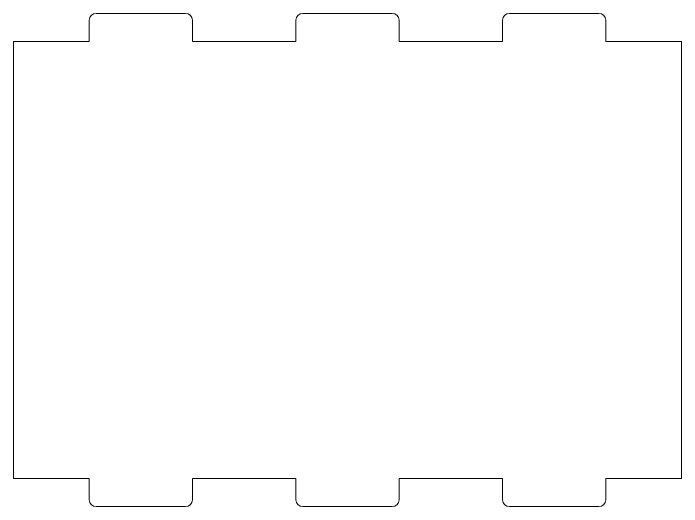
# Model space of a CAD drawing. Header units: millimetres. Extents: x -632 to 502, y -268 to 447.
# Drawn here: x 206.3 to 303.3, y -162 to -90.4 of the extents above; entities that cross this region are included whole.
import ezdxf

# ---------------------------------------------------------------- set-up
doc = ezdxf.new("R2010")
doc.units = ezdxf.units.MM
doc.header["$MEASUREMENT"] = 0
doc.layers.add('layer 1', color=7, linetype='Continuous')

msp = doc.modelspace()

# ---------------------------------------------------------------- linework, layer by layer
at = {"layer": 'layer 1', "color": 240, "lineweight": 9}
msp.add_open_spline([(217.2992, -160.9629), (217.2992, -160.9629), (217.2992, -157.8962), (217.2992, -157.8962), (217.2992, -157.8962), (217.2992, -157.8962), (206.2992, -157.8962), (206.2992, -157.8962), (206.2992, -157.8962), (206.2992, -157.8962), (206.2992, -94.4932), (206.2992, -94.4932), (206.2992, -94.4932), (206.2992, -94.4932), (217.2992, -94.4932), (217.2992, -94.4932), (217.2992, -94.4932), (217.2992, -94.4932), (217.2992, -91.4265), (217.2992, -91.4265), (217.2992, -91.4265), (217.2992, -90.8765), (217.7492, -90.4265), (218.2992, -90.4265), (218.2992, -90.4265), (218.2992, -90.4265), (231.2992, -90.4265), (231.2992, -90.4265), (231.2992, -90.4265), (231.8492, -90.4265), (232.2992, -90.8765), (232.2992, -91.4265), (232.2992, -91.4265), (232.2992, -91.4265), (232.2992, -94.4932), (232.2992, -94.4932), (232.2992, -94.4932), (232.2992, -94.4932), (247.2992, -94.4932), (247.2992, -94.4932), (247.2992, -94.4932), (247.2992, -94.4932), (247.2992, -91.4265), (247.2992, -91.4265), (247.2992, -91.4265), (247.2992, -90.8765), (247.7492, -90.4265), (248.2992, -90.4265), (248.2992, -90.4265), (248.2992, -90.4265), (261.2992, -90.4265), (261.2992, -90.4265), (261.2992, -90.4265), (261.8492, -90.4265), (262.2992, -90.8765), (262.2992, -91.4265), (262.2992, -91.4265), (262.2992, -91.4265), (262.2992, -94.4932), (262.2992, -94.4932), (262.2992, -94.4932), (262.2992, -94.4932), (277.2992, -94.4932), (277.2992, -94.4932), (277.2992, -94.4932), (277.2992, -94.4932), (277.2992, -91.4265), (277.2992, -91.4265), (277.2992, -91.4265), (277.2992, -90.8765), (277.7492, -90.4265), (278.2992, -90.4265), (278.2992, -90.4265), (278.2992, -90.4265), (291.2992, -90.4265), (291.2992, -90.4265), (291.2992, -90.4265), (291.8492, -90.4265), (292.2992, -90.8765), (292.2992, -91.4265), (292.2992, -91.4265), (292.2992, -91.4265), (292.2992, -94.4932), (292.2992, -94.4932), (292.2992, -94.4932), (292.2992, -94.4932), (303.2992, -94.4932), (303.2992, -94.4932), (303.2992, -94.4932), (303.2992, -94.4932), (303.2992, -157.8962), (303.2992, -157.8962), (303.2992, -157.8962), (303.2992, -157.8962), (292.2992, -157.8962), (292.2992, -157.8962), (292.2992, -157.8962), (292.2992, -157.8962), (292.2992, -160.9629), (292.2992, -160.9629), (292.2992, -160.9629), (292.2992, -161.5129), (291.8492, -161.9629), (291.2992, -161.9629), (291.2992, -161.9629), (291.2992, -161.9629), (278.2992, -161.9629), (278.2992, -161.9629), (278.2992, -161.9629), (277.7492, -161.9629), (277.2992, -161.5129), (277.2992, -160.9629), (277.2992, -160.9629), (277.2992, -160.9629), (277.2992, -157.8962), (277.2992, -157.8962), (277.2992, -157.8962), (277.2992, -157.8962), (262.2992, -157.8962), (262.2992, -157.8962), (262.2992, -157.8962), (262.2992, -157.8962), (262.2992, -160.9629), (262.2992, -160.9629), (262.2992, -160.9629), (262.2992, -161.5129), (261.8492, -161.9629), (261.2992, -161.9629), (261.2992, -161.9629), (261.2992, -161.9629), (248.2992, -161.9629), (248.2992, -161.9629), (248.2992, -161.9629), (247.7492, -161.9629), (247.2992, -161.5129), (247.2992, -160.9629), (247.2992, -160.9629), (247.2992, -160.9629), (247.2992, -157.8962), (247.2992, -157.8962), (247.2992, -157.8962), (247.2992, -157.8962), (232.2992, -157.8962), (232.2992, -157.8962), (232.2992, -157.8962), (232.2992, -157.8962), (232.2992, -160.9629), (232.2992, -160.9629), (232.2992, -160.9629), (232.2992, -161.5129), (231.8492, -161.9629), (231.2992, -161.9629), (231.2992, -161.9629), (231.2992, -161.9629), (218.2992, -161.9629), (218.2992, -161.9629), (218.2992, -161.9629), (217.7492, -161.9629), (217.2992, -161.5129), (217.2992, -160.9629)], degree=3, knots=[0, 0, 0, 0, 0.0243902, 0.0243902, 0.0243902, 0.0243902, 0.0487805, 0.0487805, 0.0487805, 0.0487805, 0.0731707, 0.0731707, 0.0731707, 0.0731707, 0.097561, 0.097561, 0.097561, 0.097561, 0.1219512, 0.1219512, 0.1219512, 0.1219512, 0.1463415, 0.1463415, 0.1463415, 0.1463415, 0.1707317, 0.1707317, 0.1707317, 0.1707317, 0.195122, 0.195122, 0.195122, 0.195122, 0.2195122, 0.2195122, 0.2195122, 0.2195122, 0.2439024, 0.2439024, 0.2439024, 0.2439024, 0.2682927, 0.2682927, 0.2682927, 0.2682927, 0.2926829, 0.2926829, 0.2926829, 0.2926829, 0.3170732, 0.3170732, 0.3170732, 0.3170732, 0.3414634, 0.3414634, 0.3414634, 0.3414634, 0.3658537, 0.3658537, 0.3658537, 0.3658537, 0.3902439, 0.3902439, 0.3902439, 0.3902439, 0.4146341, 0.4146341, 0.4146341, 0.4146341, 0.4390244, 0.4390244, 0.4390244, 0.4390244, 0.4634146, 0.4634146, 0.4634146, 0.4634146, 0.4878049, 0.4878049, 0.4878049, 0.4878049, 0.5121951, 0.5121951, 0.5121951, 0.5121951, 0.5365854, 0.5365854, 0.5365854, 0.5365854, 0.5609756, 0.5609756, 0.5609756, 0.5609756, 0.5853659, 0.5853659, 0.5853659, 0.5853659, 0.6097561, 0.6097561, 0.6097561, 0.6097561, 0.6341463, 0.6341463, 0.6341463, 0.6341463, 0.6585366, 0.6585366, 0.6585366, 0.6585366, 0.6829268, 0.6829268, 0.6829268, 0.6829268, 0.7073171, 0.7073171, 0.7073171, 0.7073171, 0.7317073, 0.7317073, 0.7317073, 0.7317073, 0.7560976, 0.7560976, 0.7560976, 0.7560976, 0.7804878, 0.7804878, 0.7804878, 0.7804878, 0.804878, 0.804878, 0.804878, 0.804878, 0.8292683, 0.8292683, 0.8292683, 0.8292683, 0.8536585, 0.8536585, 0.8536585, 0.8536585, 0.8780488, 0.8780488, 0.8780488, 0.8780488, 0.902439, 0.902439, 0.902439, 0.902439, 0.9268293, 0.9268293, 0.9268293, 0.9268293, 0.9512195, 0.9512195, 0.9512195, 0.9512195, 1, 1, 1, 1], dxfattribs=at)

doc.saveas('drawing.dxf')
